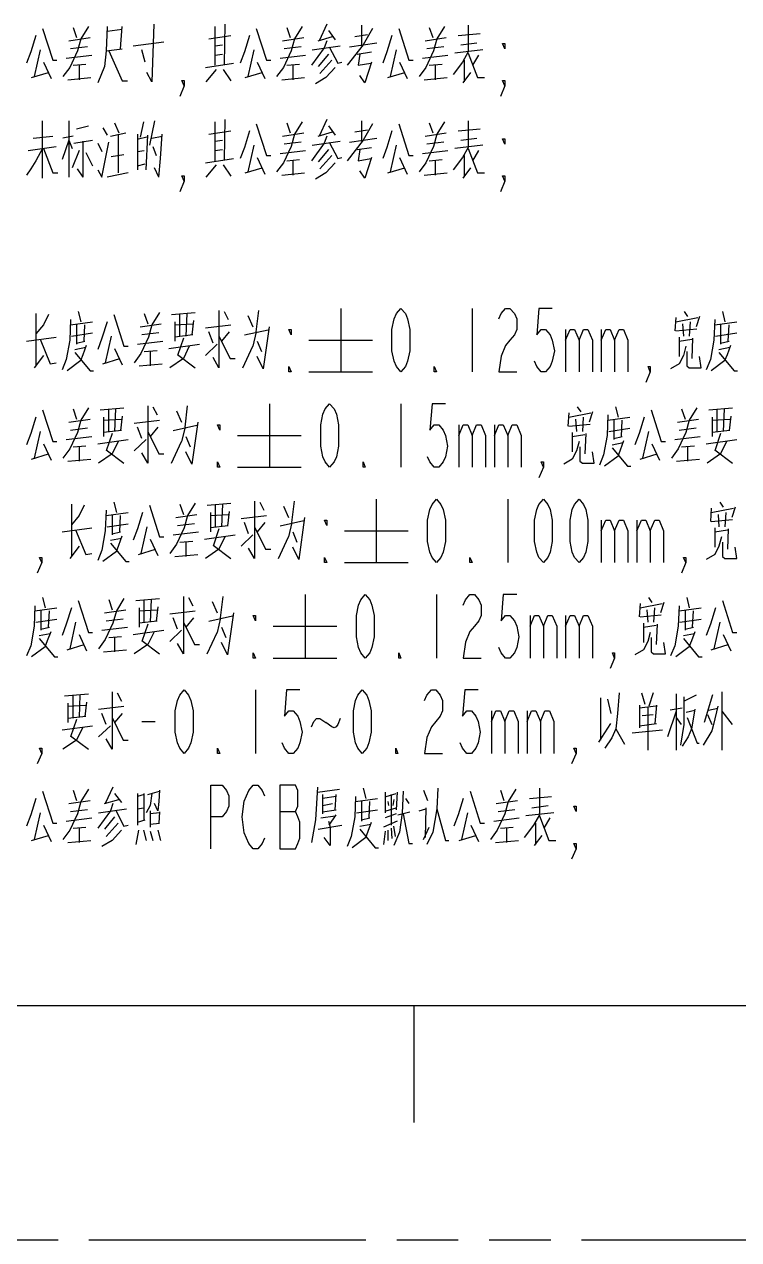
# Model space of a CAD drawing. Header units: millimetres. Extents: x -28 to 350, y 32 to 299.
# Drawn here: x 16.59 to 39.05, y 32.03 to 70.26 of the extents above; entities that cross this region are included whole.
import ezdxf

# ---------------------------------------------------------------- set-up
doc = ezdxf.new("R2010")
doc.units = ezdxf.units.MM
doc.header["$LTSCALE"] = 19.36
doc.linetypes.add('PHANTOM', pattern=[0.8, 0.45, -0.05, 0.1, -0.05, 0.1, -0.05])
doc.layers.get('0').update_dxf_attribs({"linetype": 'CONTINUOUS'})
doc.layers.add('0PAPERF', color=2, linetype='PHANTOM', plot=False)

msp = doc.modelspace()

# ---------------------------------------------------------------- linework, layer by layer
at = {"color": 2}
for p, q in [((18.126, 70.164), (18.233, 69.842)), ((19.673, 70.1), (19.193, 70.035)), ((19.62, 69.487), (19.673, 70.196)), ((22.58, 70.196), (22.58, 68.971)), ((22.9, 70.261), (22.873, 69.003)), ((24.846, 70.164), (24.953, 69.842)), ((26.1, 70.261), (25.86, 69.745)), ((26.153, 70.067), (26.366, 69.777)), ((27.193, 70.229), (27.193, 69.584)), ((29.326, 70.164), (29.433, 69.842)), ((30.553, 70.229), (30.553, 69.422)), ((17.993, 69.745), (18.66, 69.842)), ((20.02, 69.584), (20.98, 69.713)), ((22.393, 69.809), (23.086, 69.906)), ((22.58, 69.584), (22.82, 69.616)), ((24.713, 69.745), (25.38, 69.842)), ((25.833, 69.745), (26.286, 69.874)), ((26.82, 69.551), (27.673, 69.68)), ((26.98, 69.874), (27.38, 69.938)), ((29.193, 69.745), (29.86, 69.842)), ((30.233, 69.906), (30.926, 69.971)), ((30.313, 69.616), (30.82, 69.68)), ((17.086, 69.454), (16.9, 68.616)), ((17.913, 69.196), (18.713, 69.293)), ((18.58, 69.551), (18.046, 69.487)), ((19.166, 69.422), (19.673, 69.487)), ((20.393, 69.067), (20.286, 69.454)), ((22.58, 69.293), (22.82, 69.325)), ((23.806, 69.454), (23.62, 68.616)), ((24.633, 69.196), (25.433, 69.293)), ((25.3, 69.551), (24.766, 69.487)), ((25.646, 69.454), (26.526, 69.584)), ((26.153, 69.325), (25.833, 68.938)), ((27.06, 69.325), (27.513, 69.39)), ((28.286, 69.454), (28.1, 68.616)), ((29.113, 69.196), (29.913, 69.293)), ((29.78, 69.551), (29.246, 69.487)), ((31.006, 69.454), (30.126, 69.358)), ((30.873, 69.293), (30.686, 68.971)), ((17.193, 69.067), (17.433, 68.551)), ((18.126, 68.971), (18.526, 69.003)), ((18.313, 68.971), (18.313, 68.519)), ((22.286, 68.906), (23.166, 69.035)), ((22.313, 68.454), (22.633, 68.842)), ((22.846, 68.842), (23.086, 68.487)), ((23.913, 69.067), (24.153, 68.551)), ((24.846, 68.971), (25.246, 69.003)), ((25.033, 68.971), (25.033, 68.519)), ((26.26, 69.132), (25.886, 68.713)), ((28.393, 69.067), (28.633, 68.551)), ((29.326, 68.971), (29.726, 69.003)), ((29.513, 68.971), (29.513, 68.519)), ((30.42, 69.132), (30.42, 68.454)), ((16.82, 68.584), (17.353, 68.745)), ((17.966, 68.519), (18.686, 68.584)), ((23.54, 68.584), (24.073, 68.745)), ((24.686, 68.519), (25.406, 68.584)), ((28.02, 68.584), (28.553, 68.745)), ((29.166, 68.519), (29.886, 68.584)), ((30.393, 68.422), (30.633, 68.745)), ((17.166, 65.422), (17.166, 67.229)), ((17.993, 67.229), (17.993, 65.455)), ((18.233, 66.971), (18.606, 67.067)), ((19.06, 67.003), (19.193, 66.777)), ((19.433, 67.164), (19.566, 66.842)), ((20.34, 67.196), (20.233, 66.713)), ((20.686, 67.229), (20.526, 66.455)), ((22.58, 67.196), (22.58, 65.971)), ((22.9, 67.261), (22.873, 66.003)), ((24.846, 67.164), (24.953, 66.842)), ((26.1, 67.261), (25.86, 66.745)), ((26.153, 67.067), (26.366, 66.777)), ((26.98, 66.874), (27.38, 66.938)), ((27.193, 67.229), (27.193, 66.584)), ((29.326, 67.164), (29.433, 66.842)), ((30.233, 66.906), (30.926, 66.971)), ((30.553, 67.229), (30.553, 66.422)), ((16.873, 66.68), (17.486, 66.745)), ((17.993, 66.616), (17.78, 66.003)), ((18.126, 66.745), (17.806, 66.68)), ((17.993, 66.616), (18.1, 66.358)), ((18.153, 66.519), (18.74, 66.616)), ((18.446, 65.455), (18.446, 66.584)), ((19.3, 66.745), (19.78, 66.842)), ((19.54, 66.809), (19.54, 65.584)), ((20.153, 66.809), (20.153, 65.68)), ((20.446, 66.713), (20.18, 66.648)), ((20.42, 65.68), (20.473, 66.777)), ((20.606, 66.68), (20.926, 66.745)), ((22.393, 66.809), (23.086, 66.906)), ((22.58, 66.584), (22.82, 66.616)), ((24.713, 66.745), (25.38, 66.842)), ((25.3, 66.551), (24.766, 66.487)), ((25.646, 66.455), (26.526, 66.584)), ((25.833, 66.745), (26.286, 66.874)), ((26.82, 66.551), (27.673, 66.68)), ((29.193, 66.745), (29.86, 66.842)), ((29.78, 66.551), (29.246, 66.487)), ((30.313, 66.616), (30.82, 66.68)), ((16.713, 66.293), (17.593, 66.422)), ((18.313, 66.293), (18.1, 65.745)), ((18.526, 66.229), (18.74, 65.809)), ((18.9, 66.519), (19.033, 66.261)), ((19.326, 66.1), (19.726, 66.164)), ((20.153, 66.261), (20.366, 66.293)), ((20.633, 66.422), (20.74, 66.132)), ((22.58, 66.293), (22.82, 66.325)), ((23.806, 66.455), (23.62, 65.616)), ((24.633, 66.196), (25.433, 66.293)), ((26.153, 66.325), (25.833, 65.938)), ((27.06, 66.325), (27.513, 66.39)), ((28.286, 66.455), (28.1, 65.616)), ((29.113, 66.196), (29.913, 66.293)), ((31.006, 66.455), (30.126, 66.358)), ((30.873, 66.293), (30.686, 65.971)), ((20.153, 65.809), (20.393, 65.874)), ((22.286, 65.906), (23.166, 66.035)), ((22.313, 65.455), (22.633, 65.842)), ((22.846, 65.842), (23.086, 65.487)), ((23.913, 66.067), (24.153, 65.551)), ((24.846, 65.971), (25.246, 66.003)), ((25.033, 65.971), (25.033, 65.519)), ((26.26, 66.132), (25.886, 65.713)), ((28.393, 66.067), (28.633, 65.551)), ((29.326, 65.971), (29.726, 66.003)), ((29.513, 65.971), (29.513, 65.519)), ((30.42, 66.132), (30.42, 65.455)), ((18.446, 65.455), (18.26, 65.713)), ((19.86, 65.584), (19.193, 65.455)), ((20.82, 65.455), (20.686, 65.745)), ((23.54, 65.584), (24.073, 65.745)), ((24.686, 65.519), (25.406, 65.584)), ((28.02, 65.584), (28.553, 65.745)), ((29.166, 65.519), (29.886, 65.584)), ((30.393, 65.422), (30.633, 65.745)), ((18.286, 61.229), (18.366, 60.906)), ((21.22, 61.132), (21.966, 61.196)), ((22.873, 61.229), (23.006, 60.971)), ((23.886, 60.584), (23.966, 61.261)), ((26.54, 61.325), (26.54, 59.325)), ((30.673, 61.325), (30.673, 59.325)), ((37.34, 61.229), (37.446, 61.067)), ((38.54, 61.229), (38.62, 60.906)), ((16.953, 61.164), (16.953, 59.519)), ((18.046, 60.809), (18.74, 60.906)), ((18.233, 60.809), (18.233, 60.196)), ((18.473, 60.293), (18.5, 60.809)), ((20.233, 60.745), (20.9, 60.842)), ((20.366, 61.164), (20.473, 60.842)), ((21.326, 60.906), (21.326, 60.293)), ((21.326, 60.809), (21.886, 60.842)), ((21.486, 60.454), (21.486, 61.132)), ((21.7, 61.164), (21.673, 60.454)), ((21.913, 60.938), (21.86, 60.487)), ((22.286, 60.713), (23.086, 60.809)), ((23.62, 61.1), (23.78, 60.745)), ((37.073, 61.035), (37.046, 60.616)), ((37.073, 60.906), (37.766, 61.035)), ((37.286, 60.842), (37.313, 60.454)), ((37.526, 60.906), (37.5, 60.454)), ((37.82, 61.067), (37.713, 60.745)), ((38.3, 60.809), (38.993, 60.906)), ((38.486, 60.809), (38.486, 60.196)), ((38.726, 60.293), (38.753, 60.809)), ((16.66, 60.293), (17.593, 60.422)), ((18.073, 60.454), (18.74, 60.551)), ((19.326, 60.454), (19.14, 59.616)), ((20.82, 60.551), (20.286, 60.487)), ((21.886, 60.487), (21.326, 60.422)), ((22.526, 60.229), (22.393, 60.584)), ((23.033, 60.584), (22.793, 60.293)), ((23.513, 60.487), (24.26, 60.648)), ((23.886, 60.584), (23.78, 60.132)), ((33.613, 60.659), (33.613, 59.325)), ((34.733, 60.659), (34.733, 59.325)), ((37.073, 60.616), (37.74, 60.68)), ((37.18, 60.422), (37.18, 59.809)), ((38.326, 60.454), (38.993, 60.551)), ((18.18, 60.035), (18.526, 60.1)), ((18.233, 60.229), (18.5, 60.293)), ((19.433, 60.067), (19.673, 59.551)), ((20.153, 60.196), (20.953, 60.293)), ((21.14, 60.067), (22.1, 60.196)), ((21.593, 60.39), (21.406, 59.842)), ((22.286, 59.842), (22.66, 60.196)), ((23.46, 59.454), (23.78, 60.132)), ((23.913, 60.293), (24.046, 59.971)), ((25.54, 60.325), (27.54, 60.325)), ((37.18, 60.293), (37.58, 60.358)), ((37.606, 60.39), (37.58, 59.745)), ((38.433, 60.035), (38.78, 60.1)), ((38.486, 60.229), (38.753, 60.293)), ((17.193, 59.842), (16.9, 59.454)), ((18.366, 59.68), (17.94, 59.358)), ((19.06, 59.584), (19.593, 59.745)), ((20.366, 59.971), (20.766, 60.003)), ((20.553, 59.971), (20.553, 59.519)), ((21.406, 59.874), (21.966, 59.454)), ((38.62, 59.68), (38.193, 59.358)), ((20.206, 59.519), (20.926, 59.584)), ((25.54, 59.325), (27.54, 59.325)), ((18.126, 58.164), (18.233, 57.842)), ((18.98, 58.132), (19.726, 58.196)), ((19.246, 57.454), (19.246, 58.132)), ((19.46, 58.164), (19.433, 57.454)), ((20.633, 58.229), (20.766, 57.971)), ((21.646, 57.584), (21.726, 58.261)), ((24.3, 58.325), (24.3, 56.325)), ((28.433, 58.325), (28.433, 56.325)), ((33.98, 58.229), (34.086, 58.067)), ((35.18, 58.229), (35.26, 57.906)), ((37.26, 58.164), (37.366, 57.842)), ((38.113, 58.132), (38.86, 58.196)), ((38.38, 57.454), (38.38, 58.132)), ((38.593, 58.164), (38.566, 57.454)), ((17.993, 57.745), (18.66, 57.842)), ((19.086, 57.906), (19.086, 57.293)), ((19.086, 57.809), (19.646, 57.842)), ((19.673, 57.938), (19.62, 57.487)), ((20.046, 57.713), (20.846, 57.809)), ((21.38, 58.1), (21.54, 57.745)), ((33.713, 58.035), (33.686, 57.616)), ((33.713, 57.906), (34.406, 58.035)), ((33.926, 57.842), (33.953, 57.454)), ((34.166, 57.906), (34.14, 57.454)), ((34.46, 58.067), (34.353, 57.745)), ((34.94, 57.809), (35.633, 57.906)), ((35.126, 57.809), (35.126, 57.196)), ((35.366, 57.293), (35.393, 57.809)), ((37.126, 57.745), (37.793, 57.842)), ((38.22, 57.906), (38.22, 57.293)), ((38.22, 57.809), (38.78, 57.842)), ((38.806, 57.938), (38.753, 57.487)), ((17.086, 57.454), (16.9, 56.616)), ((18.58, 57.551), (18.046, 57.487)), ((19.646, 57.487), (19.086, 57.422)), ((19.353, 57.39), (19.166, 56.842)), ((20.286, 57.229), (20.153, 57.584)), ((20.793, 57.584), (20.553, 57.293)), ((21.273, 57.487), (22.02, 57.648)), ((21.646, 57.584), (21.54, 57.132)), ((30.253, 57.659), (30.253, 56.325)), ((31.373, 57.659), (31.373, 56.325)), ((33.713, 57.616), (34.38, 57.68)), ((33.82, 57.422), (33.82, 56.809)), ((33.82, 57.293), (34.22, 57.358)), ((34.246, 57.39), (34.22, 56.745)), ((34.966, 57.454), (35.633, 57.551)), ((36.22, 57.454), (36.033, 56.616)), ((37.713, 57.551), (37.18, 57.487)), ((38.78, 57.487), (38.22, 57.422)), ((38.486, 57.39), (38.3, 56.842)), ((17.193, 57.067), (17.433, 56.551)), ((17.913, 57.196), (18.713, 57.293)), ((18.126, 56.971), (18.526, 57.003)), ((18.9, 57.067), (19.86, 57.196)), ((20.046, 56.842), (20.42, 57.196)), ((21.22, 56.454), (21.54, 57.132)), ((21.673, 57.293), (21.806, 56.971)), ((23.3, 57.325), (25.3, 57.325)), ((35.073, 57.035), (35.42, 57.1)), ((35.126, 57.229), (35.393, 57.293)), ((36.326, 57.067), (36.566, 56.551)), ((37.046, 57.196), (37.846, 57.293)), ((37.26, 56.971), (37.66, 57.003)), ((38.033, 57.067), (38.993, 57.196)), ((16.82, 56.584), (17.353, 56.745)), ((18.313, 56.971), (18.313, 56.519)), ((19.166, 56.874), (19.726, 56.454)), ((35.26, 56.68), (34.833, 56.358)), ((35.953, 56.584), (36.486, 56.745)), ((37.446, 56.971), (37.446, 56.519)), ((38.3, 56.874), (38.86, 56.454)), ((17.966, 56.519), (18.686, 56.584)), ((23.3, 56.325), (25.3, 56.325)), ((37.1, 56.519), (37.82, 56.584)), ((18.073, 55.164), (18.073, 53.519)), ((19.406, 55.229), (19.486, 54.906)), ((21.486, 55.164), (21.593, 54.842)), ((22.34, 55.132), (23.086, 55.196)), ((22.606, 54.454), (22.606, 55.132)), ((22.82, 55.164), (22.793, 54.454)), ((23.993, 55.229), (24.126, 54.971)), ((24.74, 55.1), (24.9, 54.745)), ((25.006, 54.584), (25.086, 55.261)), ((27.66, 55.325), (27.66, 53.325)), ((31.793, 55.325), (31.793, 53.325)), ((38.46, 55.229), (38.566, 55.067)), ((38.94, 55.067), (38.833, 54.745)), ((19.166, 54.809), (19.86, 54.906)), ((19.353, 54.809), (19.353, 54.196)), ((19.593, 54.293), (19.62, 54.809)), ((21.353, 54.745), (22.02, 54.842)), ((22.446, 54.906), (22.446, 54.293)), ((22.446, 54.809), (23.006, 54.842)), ((23.033, 54.938), (22.98, 54.487)), ((23.406, 54.713), (24.206, 54.809)), ((38.193, 55.035), (38.166, 54.616)), ((38.193, 54.906), (38.886, 55.035)), ((38.193, 54.616), (38.86, 54.68)), ((38.406, 54.842), (38.433, 54.454)), ((38.646, 54.906), (38.62, 54.454)), ((17.78, 54.293), (18.713, 54.422)), ((19.193, 54.454), (19.86, 54.551)), ((20.446, 54.454), (20.26, 53.616)), ((21.94, 54.551), (21.406, 54.487)), ((23.006, 54.487), (22.446, 54.422)), ((22.713, 54.39), (22.526, 53.842)), ((23.646, 54.229), (23.513, 54.584)), ((24.153, 54.584), (23.913, 54.293)), ((24.633, 54.487), (25.38, 54.648)), ((25.006, 54.584), (24.9, 54.132)), ((26.66, 54.325), (28.66, 54.325)), ((34.733, 54.659), (34.733, 53.325)), ((35.853, 54.659), (35.853, 53.325)), ((38.3, 54.422), (38.3, 53.809)), ((38.3, 54.293), (38.7, 54.358)), ((38.726, 54.39), (38.7, 53.745)), ((19.3, 54.035), (19.646, 54.1)), ((19.353, 54.229), (19.62, 54.293)), ((20.553, 54.067), (20.793, 53.551)), ((21.273, 54.196), (22.073, 54.293)), ((21.486, 53.971), (21.886, 54.003)), ((21.673, 53.971), (21.673, 53.519)), ((22.26, 54.067), (23.22, 54.196)), ((23.406, 53.842), (23.78, 54.196)), ((24.58, 53.454), (24.9, 54.132)), ((25.033, 54.293), (25.166, 53.971)), ((18.313, 53.842), (18.02, 53.454)), ((19.486, 53.68), (19.06, 53.358)), ((20.18, 53.584), (20.713, 53.745)), ((21.326, 53.519), (22.046, 53.584)), ((22.526, 53.874), (23.086, 53.454)), ((26.66, 53.325), (28.66, 53.325)), ((17.166, 52.229), (17.246, 51.906)), ((19.246, 52.164), (19.353, 51.842)), ((20.1, 52.132), (20.846, 52.196)), ((20.366, 51.454), (20.366, 52.132)), ((20.58, 52.164), (20.553, 51.454)), ((21.753, 52.229), (21.886, 51.971)), ((22.5, 52.1), (22.66, 51.745)), ((22.766, 51.584), (22.846, 52.261)), ((25.42, 52.325), (25.42, 50.325)), ((29.553, 52.325), (29.553, 50.325)), ((35.953, 52.035), (35.926, 51.616)), ((35.953, 51.906), (36.646, 52.035)), ((36.22, 52.229), (36.326, 52.067)), ((36.7, 52.067), (36.593, 51.745)), ((37.42, 52.229), (37.5, 51.906)), ((16.926, 51.809), (17.62, 51.906)), ((17.113, 51.809), (17.113, 51.196)), ((17.353, 51.293), (17.38, 51.809)), ((19.113, 51.745), (19.78, 51.842)), ((20.206, 51.906), (20.206, 51.293)), ((20.206, 51.809), (20.766, 51.842)), ((20.793, 51.938), (20.74, 51.487)), ((21.166, 51.713), (21.966, 51.809)), ((22.393, 51.487), (23.14, 51.648)), ((32.493, 51.659), (32.493, 50.325)), ((33.613, 51.659), (33.613, 50.325)), ((35.953, 51.616), (36.62, 51.68)), ((36.166, 51.842), (36.193, 51.454)), ((36.406, 51.906), (36.38, 51.454)), ((37.18, 51.809), (37.873, 51.906)), ((37.366, 51.809), (37.366, 51.196)), ((37.606, 51.293), (37.633, 51.809)), ((16.953, 51.454), (17.62, 51.551)), ((17.113, 51.229), (17.38, 51.293)), ((18.206, 51.454), (18.02, 50.616)), ((19.033, 51.196), (19.833, 51.293)), ((19.7, 51.551), (19.166, 51.487)), ((20.766, 51.487), (20.206, 51.422)), ((20.473, 51.39), (20.286, 50.842)), ((21.406, 51.229), (21.273, 51.584)), ((21.913, 51.584), (21.673, 51.293)), ((22.766, 51.584), (22.66, 51.132)), ((22.793, 51.293), (22.926, 50.971)), ((24.42, 51.325), (26.42, 51.325)), ((36.06, 51.422), (36.06, 50.809)), ((36.06, 51.293), (36.46, 51.358)), ((36.486, 51.39), (36.46, 50.745)), ((37.206, 51.454), (37.873, 51.551)), ((37.366, 51.229), (37.633, 51.293)), ((38.46, 51.454), (38.273, 50.616)), ((17.06, 51.035), (17.406, 51.1)), ((18.313, 51.067), (18.553, 50.551)), ((19.246, 50.971), (19.646, 51.003)), ((19.433, 50.971), (19.433, 50.519)), ((20.02, 51.067), (20.98, 51.196)), ((20.286, 50.874), (20.846, 50.454)), ((21.166, 50.842), (21.54, 51.196)), ((22.34, 50.454), (22.66, 51.132)), ((37.313, 51.035), (37.66, 51.1)), ((38.566, 51.067), (38.806, 50.551)), ((17.246, 50.68), (16.82, 50.358)), ((17.94, 50.584), (18.473, 50.745)), ((19.086, 50.519), (19.806, 50.584)), ((37.5, 50.68), (37.073, 50.358)), ((38.193, 50.584), (38.726, 50.745)), ((24.42, 50.325), (26.42, 50.325)), ((23.86, 49.325), (23.86, 47.325)), ((17.86, 49.132), (18.606, 49.196)), ((18.126, 48.454), (18.126, 49.132)), ((18.34, 49.164), (18.313, 48.454)), ((19.513, 49.229), (19.646, 48.971)), ((34.713, 49.067), (34.713, 47.745)), ((34.926, 49.035), (35.033, 48.584)), ((35.993, 49.229), (36.1, 48.874)), ((36.366, 49.229), (36.233, 48.809)), ((37.086, 49.196), (37.086, 47.422)), ((37.326, 48.971), (37.726, 49.164)), ((38.233, 49.164), (37.966, 48.293)), ((38.526, 49.261), (38.526, 47.422)), ((17.966, 48.906), (17.966, 48.293)), ((17.966, 48.809), (18.526, 48.842)), ((18.553, 48.938), (18.5, 48.487)), ((18.926, 48.713), (19.726, 48.809)), ((19.166, 48.229), (19.033, 48.584)), ((19.673, 48.584), (19.433, 48.293)), ((31.28, 48.659), (31.28, 47.325)), ((32.4, 48.659), (32.4, 47.325)), ((35.94, 48.842), (35.94, 48.132)), ((36.446, 48.809), (35.94, 48.745)), ((36.206, 47.422), (36.206, 48.777)), ((36.473, 48.842), (36.42, 48.261)), ((37.086, 48.648), (36.82, 47.842)), ((37.273, 48.745), (36.9, 48.68)), ((37.406, 48.616), (37.673, 48.68)), ((38.1, 48.68), (38.393, 48.745)), ((38.526, 48.648), (38.846, 48.229)), ((17.78, 48.067), (18.74, 48.196)), ((18.526, 48.487), (17.966, 48.422)), ((18.233, 48.39), (18.046, 47.842)), ((18.926, 47.842), (19.3, 48.196)), ((20.29, 48.325), (20.71, 48.325)), ((26.26, 48.164), (26.073, 48.293)), ((26.526, 48.422), (26.446, 48.229)), ((34.66, 47.68), (35.033, 48.261)), ((35.94, 48.196), (36.473, 48.261)), ((36.02, 48.519), (36.366, 48.551)), ((37.086, 48.454), (37.246, 48.229)), ((38.073, 48.551), (38.206, 48.229)), ((18.046, 47.874), (18.606, 47.454)), ((35.7, 47.971), (36.66, 48.067)), ((18.126, 46.164), (18.233, 45.842)), ((19.38, 46.261), (19.14, 45.745)), ((19.433, 46.067), (19.646, 45.777)), ((20.153, 46.067), (20.153, 45.067)), ((20.366, 46.035), (20.153, 45.971)), ((20.366, 45.229), (20.366, 46.067)), ((20.473, 46.035), (20.846, 46.132)), ((25.806, 46.1), (26.5, 46.196)), ((25.966, 46.035), (25.966, 45.422)), ((26.393, 45.971), (25.966, 45.906)), ((26.366, 45.551), (26.393, 46.035)), ((27.006, 45.809), (27.7, 45.906)), ((27.246, 46.229), (27.326, 45.906)), ((27.94, 46.1), (27.94, 45.454)), ((27.966, 45.971), (28.286, 46.067)), ((28.126, 46.035), (28.126, 45.067)), ((28.313, 46.1), (28.286, 45.551)), ((28.58, 45.906), (28.686, 45.745)), ((29.14, 46.164), (29.273, 45.842)), ((31.566, 46.164), (31.673, 45.842)), ((32.473, 45.906), (33.166, 45.971)), ((32.793, 46.229), (32.793, 45.422)), ((17.993, 45.745), (18.66, 45.842)), ((18.58, 45.551), (18.046, 45.487)), ((18.926, 45.454), (19.806, 45.584)), ((19.113, 45.745), (19.566, 45.874)), ((20.153, 45.584), (20.34, 45.616)), ((20.553, 45.519), (20.553, 45.003)), ((25.966, 45.68), (26.286, 45.745)), ((25.966, 45.487), (26.393, 45.551)), ((27.033, 45.454), (27.7, 45.551)), ((27.193, 45.809), (27.193, 45.196)), ((27.433, 45.293), (27.46, 45.809)), ((27.966, 45.519), (28.286, 45.616)), ((28.02, 45.809), (28.046, 45.68)), ((28.206, 45.874), (28.18, 45.68)), ((29.006, 45.519), (29.22, 45.584)), ((29.22, 45.616), (29.193, 44.68)), ((31.433, 45.745), (32.1, 45.842)), ((32.02, 45.551), (31.486, 45.487)), ((32.553, 45.616), (33.06, 45.68)), ((17.086, 45.454), (16.9, 44.616)), ((17.913, 45.196), (18.713, 45.293)), ((19.433, 45.325), (19.113, 44.938)), ((19.54, 45.132), (19.166, 44.713)), ((20.153, 45.164), (20.393, 45.229)), ((20.846, 45.454), (20.553, 45.422)), ((20.553, 45.1), (20.846, 45.132)), ((20.846, 45.487), (20.82, 45.132)), ((24.63, 45.492), (25.12, 45.492)), ((25.913, 45.293), (26.366, 45.358)), ((26.18, 45.067), (26.393, 45.39)), ((27.193, 45.229), (27.46, 45.293)), ((28.313, 45.196), (27.886, 45.003)), ((28.286, 45.422), (27.94, 45.293)), ((28.34, 45.39), (28.713, 45.487)), ((30.526, 45.454), (30.34, 44.616)), ((31.353, 45.196), (32.153, 45.293)), ((33.246, 45.454), (32.366, 45.358)), ((32.66, 45.132), (32.66, 44.454)), ((33.113, 45.293), (32.926, 44.971)), ((16.82, 44.584), (17.353, 44.745)), ((17.193, 45.067), (17.433, 44.551)), ((18.126, 44.971), (18.526, 45.003)), ((18.313, 44.971), (18.313, 44.519)), ((20.18, 44.906), (20.1, 44.454)), ((20.34, 44.906), (20.42, 44.584)), ((20.553, 44.874), (20.633, 44.584)), ((20.793, 44.906), (20.873, 44.584)), ((25.833, 44.938), (26.58, 45.067)), ((27.14, 45.035), (27.486, 45.1)), ((27.94, 44.874), (27.886, 44.454)), ((28.02, 44.906), (28.02, 44.584)), ((28.126, 44.971), (28.153, 44.648)), ((28.26, 44.713), (28.206, 45.035)), ((29.14, 44.616), (29.326, 45.003)), ((30.26, 44.584), (30.793, 44.745)), ((30.633, 45.067), (30.873, 44.551)), ((31.566, 44.971), (31.966, 45.003)), ((31.753, 44.971), (31.753, 44.519)), ((32.633, 44.422), (32.873, 44.745)), ((17.966, 44.519), (18.686, 44.584)), ((26.206, 44.422), (26.02, 44.68)), ((27.326, 44.68), (26.9, 44.358)), ((31.406, 44.519), (32.126, 44.584))]:
    msp.add_line(p, q, dxfattribs=at)
for p, q in [((-17.242, 39.398), (338.495, 39.398)), ((28.838, 39.398), (28.838, 35.712))]:
    msp.add_line(p, q)
for points in [[(17.166, 70.132), (17.486, 69.132), (17.62, 69.132)], [(18.606, 70.196), (18.366, 69.809), (18.26, 69.422), (18.02, 68.906), (17.806, 68.616)], [(19.193, 70.196), (19.166, 69.422), (19.113, 68.938), (18.9, 68.422)], [(20.66, 70.261), (20.606, 68.454), (20.446, 68.745)], [(23.886, 70.132), (24.206, 69.132), (24.34, 69.132)], [(25.326, 70.196), (25.086, 69.809), (24.98, 69.422), (24.74, 68.906), (24.526, 68.616)], [(27.54, 70.132), (27.246, 69.616), (26.74, 68.971)], [(28.366, 70.132), (28.686, 69.132), (28.82, 69.132)], [(29.806, 70.196), (29.566, 69.809), (29.46, 69.422), (29.22, 68.906), (29.006, 68.616)], [(16.953, 69.906), (16.793, 69.39), (16.66, 69.035)], [(23.673, 69.906), (23.513, 69.39), (23.38, 69.035)], [(26.1, 69.745), (26.02, 69.519), (25.62, 68.971)], [(28.153, 69.906), (27.993, 69.39), (27.86, 69.035)], [(31.7, 69.659), (31.7, 69.492), (31.63, 69.659), (31.7, 69.659)], [(19.246, 69.422), (19.673, 68.487), (19.833, 68.487)], [(26.18, 69.551), (26.446, 69.035), (26.58, 69.067)], [(27.14, 69.325), (27.086, 68.971), (27.486, 69.035)], [(30.553, 69.39), (30.366, 69.067), (30.073, 68.68)], [(30.553, 69.358), (30.846, 68.584), (31.06, 68.584)], [(26.366, 68.906), (26.073, 68.584), (25.753, 68.39)], [(27.513, 69.067), (27.3, 68.422), (27.14, 68.648)], [(21.62, 68.325), (21.55, 68.492), (21.62, 68.492), (21.62, 68.325), (21.48, 67.992)], [(31.7, 68.325), (31.63, 68.492), (31.7, 68.492), (31.7, 68.325), (31.56, 67.992)], [(23.886, 67.132), (24.206, 66.132), (24.34, 66.132)], [(25.326, 67.196), (25.086, 66.809), (24.98, 66.422), (24.74, 65.906), (24.526, 65.616)], [(27.54, 67.132), (27.246, 66.616), (26.74, 65.971)], [(28.366, 67.132), (28.686, 66.132), (28.82, 66.132)], [(29.806, 67.196), (29.566, 66.809), (29.46, 66.422), (29.22, 65.906), (29.006, 65.616)], [(18.9, 65.68), (19.033, 65.455), (19.246, 66.551)], [(20.82, 65.455), (20.873, 66.035), (20.926, 66.809)], [(23.673, 66.906), (23.513, 66.39), (23.38, 66.035)], [(26.1, 66.745), (26.02, 66.519), (25.62, 65.971)], [(26.18, 66.551), (26.446, 66.035), (26.58, 66.067)], [(28.153, 66.906), (27.993, 66.39), (27.86, 66.035)], [(31.7, 66.659), (31.7, 66.492), (31.63, 66.659), (31.7, 66.659)], [(17.166, 66.358), (16.953, 65.971), (16.793, 65.713), (16.66, 65.519)], [(17.193, 66.358), (17.486, 65.584), (17.646, 65.584)], [(27.14, 66.325), (27.086, 65.971), (27.486, 66.035)], [(30.553, 66.39), (30.366, 66.067), (30.073, 65.68)], [(30.553, 66.358), (30.846, 65.584), (31.06, 65.584)], [(26.366, 65.906), (26.073, 65.584), (25.753, 65.39)], [(27.513, 66.067), (27.3, 65.422), (27.14, 65.648)], [(21.62, 65.325), (21.55, 65.492), (21.62, 65.492), (21.62, 65.325), (21.48, 64.992)], [(31.7, 65.325), (31.63, 65.492), (31.7, 65.492), (31.7, 65.325), (31.56, 64.992)], [(20.846, 61.196), (20.606, 60.809), (20.5, 60.422), (20.26, 59.906), (20.046, 59.616)], [(22.713, 61.261), (22.713, 59.454), (22.526, 59.777)], [(28.433, 59.325), (28.293, 59.492), (28.223, 59.659), (28.153, 59.992), (28.153, 60.659), (28.223, 60.992), (28.293, 61.159), (28.433, 61.325), (28.573, 61.159), (28.643, 60.992), (28.713, 60.659), (28.713, 59.992), (28.643, 59.659), (28.573, 59.492), (28.433, 59.325)], [(31.513, 60.992), (31.583, 61.159), (31.723, 61.325), (31.863, 61.325), (32.003, 61.159), (32.073, 60.992), (32.073, 60.659), (32.003, 60.492), (31.863, 60.325), (31.723, 60.159), (31.583, 59.825), (31.513, 59.325), (32.073, 59.325)], [(33.193, 61.325), (32.773, 61.325), (32.703, 60.492), (32.843, 60.659), (32.983, 60.659), (33.123, 60.492), (33.193, 60.325), (33.263, 59.992), (33.193, 59.659), (33.123, 59.492), (32.983, 59.325), (32.843, 59.325), (32.703, 59.492), (32.633, 59.659)], [(17.353, 61.132), (17.193, 60.809), (16.953, 60.519)], [(18.046, 60.971), (18.02, 60.325), (17.913, 59.713), (17.78, 59.39)], [(19.193, 60.906), (19.033, 60.39), (18.9, 60.035)], [(19.406, 61.132), (19.726, 60.132), (19.86, 60.132)], [(38.3, 60.971), (38.273, 60.325), (38.166, 59.713), (38.033, 59.39)], [(22.713, 60.454), (23.06, 59.745), (23.22, 59.745)], [(24.286, 60.745), (24.1, 59.422), (23.913, 59.809)], [(24.98, 60.659), (24.98, 60.492), (24.91, 60.659), (24.98, 60.659)], [(33.613, 60.325), (33.753, 60.659), (33.893, 60.659), (34.033, 60.325), (34.033, 59.325)], [(34.033, 60.325), (34.173, 60.659), (34.313, 60.659), (34.453, 60.325), (34.453, 59.325)], [(34.733, 60.325), (34.873, 60.659), (35.013, 60.659), (35.153, 60.325), (35.153, 59.325)], [(35.153, 60.325), (35.293, 60.659), (35.433, 60.659), (35.573, 60.325), (35.573, 59.325)], [(17.086, 60.358), (17.406, 59.584), (17.593, 59.616)], [(18.366, 59.68), (18.446, 59.874), (18.553, 60.164)], [(21.78, 60.132), (21.593, 59.745), (21.166, 59.454)], [(37.393, 60.132), (37.313, 59.842), (37.18, 59.584), (36.913, 59.422)], [(38.62, 59.68), (38.7, 59.874), (38.806, 60.164)], [(18.18, 59.938), (18.66, 59.358), (18.766, 59.358)], [(37.42, 59.971), (37.42, 59.519), (37.5, 59.454), (37.873, 59.454), (37.82, 59.809)], [(38.433, 59.938), (38.913, 59.358), (39.02, 59.358)], [(24.98, 59.325), (24.91, 59.325), (24.91, 59.492), (24.98, 59.325)], [(29.553, 59.325), (29.483, 59.325), (29.483, 59.492), (29.553, 59.325)], [(36.273, 59.325), (36.203, 59.492), (36.273, 59.492), (36.273, 59.325), (36.133, 58.992)], [(17.166, 58.132), (17.486, 57.132), (17.62, 57.132)], [(18.606, 58.196), (18.366, 57.809), (18.26, 57.422), (18.02, 56.906), (17.806, 56.616)], [(20.473, 58.261), (20.473, 56.454), (20.286, 56.777)], [(26.193, 56.325), (26.053, 56.492), (25.983, 56.659), (25.913, 56.992), (25.913, 57.659), (25.983, 57.992), (26.053, 58.159), (26.193, 58.325), (26.333, 58.159), (26.403, 57.992), (26.473, 57.659), (26.473, 56.992), (26.403, 56.659), (26.333, 56.492), (26.193, 56.325)], [(29.833, 58.325), (29.413, 58.325), (29.343, 57.492), (29.483, 57.659), (29.623, 57.659), (29.763, 57.492), (29.833, 57.325), (29.903, 56.992), (29.833, 56.659), (29.763, 56.492), (29.623, 56.325), (29.483, 56.325), (29.343, 56.492), (29.273, 56.659)], [(36.3, 58.132), (36.62, 57.132), (36.753, 57.132)], [(37.74, 58.196), (37.5, 57.809), (37.393, 57.422), (37.153, 56.906), (36.94, 56.616)], [(16.953, 57.906), (16.793, 57.39), (16.66, 57.035)], [(22.046, 57.745), (21.86, 56.422), (21.673, 56.809)], [(34.94, 57.971), (34.913, 57.325), (34.806, 56.713), (34.673, 56.39)], [(36.086, 57.906), (35.926, 57.39), (35.793, 57.035)], [(20.473, 57.454), (20.82, 56.745), (20.98, 56.745)], [(22.74, 57.659), (22.74, 57.492), (22.67, 57.659), (22.74, 57.659)], [(30.253, 57.325), (30.393, 57.659), (30.533, 57.659), (30.673, 57.325), (30.673, 56.325)], [(30.673, 57.325), (30.813, 57.659), (30.953, 57.659), (31.093, 57.325), (31.093, 56.325)], [(31.373, 57.325), (31.513, 57.659), (31.653, 57.659), (31.793, 57.325), (31.793, 56.325)], [(31.793, 57.325), (31.933, 57.659), (32.073, 57.659), (32.213, 57.325), (32.213, 56.325)], [(19.54, 57.132), (19.353, 56.745), (18.926, 56.454)], [(34.033, 57.132), (33.953, 56.842), (33.82, 56.584), (33.553, 56.422)], [(35.26, 56.68), (35.34, 56.874), (35.446, 57.164)], [(38.673, 57.132), (38.486, 56.745), (38.06, 56.454)], [(34.06, 56.971), (34.06, 56.519), (34.14, 56.454), (34.513, 56.454), (34.46, 56.809)], [(35.073, 56.938), (35.553, 56.358), (35.66, 56.358)], [(22.74, 56.325), (22.67, 56.325), (22.67, 56.492), (22.74, 56.325)], [(27.313, 56.325), (27.243, 56.325), (27.243, 56.492), (27.313, 56.325)], [(32.913, 56.325), (32.843, 56.492), (32.913, 56.492), (32.913, 56.325), (32.773, 55.992)], [(18.473, 55.132), (18.313, 54.809), (18.073, 54.519)], [(20.526, 55.132), (20.846, 54.132), (20.98, 54.132)], [(21.966, 55.196), (21.726, 54.809), (21.62, 54.422), (21.38, 53.906), (21.166, 53.616)], [(23.833, 55.261), (23.833, 53.454), (23.646, 53.777)], [(29.553, 53.325), (29.413, 53.492), (29.343, 53.659), (29.273, 53.992), (29.273, 54.659), (29.343, 54.992), (29.413, 55.159), (29.553, 55.325), (29.693, 55.159), (29.763, 54.992), (29.833, 54.659), (29.833, 53.992), (29.763, 53.659), (29.693, 53.492), (29.553, 53.325)], [(32.913, 53.325), (32.773, 53.492), (32.703, 53.659), (32.633, 53.992), (32.633, 54.659), (32.703, 54.992), (32.773, 55.159), (32.913, 55.325), (33.053, 55.159), (33.123, 54.992), (33.193, 54.659), (33.193, 53.992), (33.123, 53.659), (33.053, 53.492), (32.913, 53.325)], [(34.033, 53.325), (33.893, 53.492), (33.823, 53.659), (33.753, 53.992), (33.753, 54.659), (33.823, 54.992), (33.893, 55.159), (34.033, 55.325), (34.173, 55.159), (34.243, 54.992), (34.313, 54.659), (34.313, 53.992), (34.243, 53.659), (34.173, 53.492), (34.033, 53.325)], [(19.166, 54.971), (19.14, 54.325), (19.033, 53.713), (18.9, 53.39)], [(20.313, 54.906), (20.153, 54.39), (20.02, 54.035)], [(25.406, 54.745), (25.22, 53.422), (25.033, 53.809)], [(18.206, 54.358), (18.526, 53.584), (18.713, 53.616)], [(23.833, 54.454), (24.18, 53.745), (24.34, 53.745)], [(26.1, 54.659), (26.1, 54.492), (26.03, 54.659), (26.1, 54.659)], [(34.733, 54.325), (34.873, 54.659), (35.013, 54.659), (35.153, 54.325), (35.153, 53.325)], [(35.153, 54.325), (35.293, 54.659), (35.433, 54.659), (35.573, 54.325), (35.573, 53.325)], [(35.853, 54.325), (35.993, 54.659), (36.133, 54.659), (36.273, 54.325), (36.273, 53.325)], [(36.273, 54.325), (36.413, 54.659), (36.553, 54.659), (36.693, 54.325), (36.693, 53.325)], [(19.3, 53.938), (19.78, 53.358), (19.886, 53.358)], [(19.486, 53.68), (19.566, 53.874), (19.673, 54.164)], [(22.9, 54.132), (22.713, 53.745), (22.286, 53.454)], [(38.513, 54.132), (38.433, 53.842), (38.3, 53.584), (38.033, 53.422)], [(38.54, 53.971), (38.54, 53.519), (38.62, 53.454), (38.993, 53.454), (38.94, 53.809)], [(17.14, 53.325), (17.07, 53.492), (17.14, 53.492), (17.14, 53.325), (17, 52.992)], [(26.1, 53.325), (26.03, 53.325), (26.03, 53.492), (26.1, 53.325)], [(30.673, 53.325), (30.603, 53.325), (30.603, 53.492), (30.673, 53.325)], [(37.393, 53.325), (37.323, 53.492), (37.393, 53.492), (37.393, 53.325), (37.253, 52.992)], [(18.286, 52.132), (18.606, 51.132), (18.74, 51.132)], [(19.726, 52.196), (19.486, 51.809), (19.38, 51.422), (19.14, 50.906), (18.926, 50.616)], [(21.593, 52.261), (21.593, 50.454), (21.406, 50.777)], [(27.313, 50.325), (27.173, 50.492), (27.103, 50.659), (27.033, 50.992), (27.033, 51.659), (27.103, 51.992), (27.173, 52.159), (27.313, 52.325), (27.453, 52.159), (27.523, 51.992), (27.593, 51.659), (27.593, 50.992), (27.523, 50.659), (27.453, 50.492), (27.313, 50.325)], [(30.393, 51.992), (30.463, 52.159), (30.603, 52.325), (30.743, 52.325), (30.883, 52.159), (30.953, 51.992), (30.953, 51.659), (30.883, 51.492), (30.743, 51.325), (30.603, 51.159), (30.463, 50.825), (30.393, 50.325), (30.953, 50.325)], [(32.073, 52.325), (31.653, 52.325), (31.583, 51.492), (31.723, 51.659), (31.863, 51.659), (32.003, 51.492), (32.073, 51.325), (32.143, 50.992), (32.073, 50.659), (32.003, 50.492), (31.863, 50.325), (31.723, 50.325), (31.583, 50.492), (31.513, 50.659)], [(38.54, 52.132), (38.86, 51.132), (38.993, 51.132)], [(16.926, 51.971), (16.9, 51.325), (16.793, 50.713), (16.66, 50.39)], [(18.073, 51.906), (17.913, 51.39), (17.78, 51.035)], [(23.166, 51.745), (22.98, 50.422), (22.793, 50.809)], [(23.86, 51.659), (23.86, 51.492), (23.79, 51.659), (23.86, 51.659)], [(32.493, 51.325), (32.633, 51.659), (32.773, 51.659), (32.913, 51.325), (32.913, 50.325)], [(32.913, 51.325), (33.053, 51.659), (33.193, 51.659), (33.333, 51.325), (33.333, 50.325)], [(33.613, 51.325), (33.753, 51.659), (33.893, 51.659), (34.033, 51.325), (34.033, 50.325)], [(34.033, 51.325), (34.173, 51.659), (34.313, 51.659), (34.453, 51.325), (34.453, 50.325)], [(37.18, 51.971), (37.153, 51.325), (37.046, 50.713), (36.913, 50.39)], [(38.326, 51.906), (38.166, 51.39), (38.033, 51.035)], [(21.593, 51.454), (21.94, 50.745), (22.1, 50.745)], [(17.06, 50.938), (17.54, 50.358), (17.646, 50.358)], [(17.246, 50.68), (17.326, 50.874), (17.433, 51.164)], [(20.66, 51.132), (20.473, 50.745), (20.046, 50.454)], [(36.273, 51.132), (36.193, 50.842), (36.06, 50.584), (35.793, 50.422)], [(36.3, 50.971), (36.3, 50.519), (36.38, 50.454), (36.753, 50.454), (36.7, 50.809)], [(37.313, 50.938), (37.793, 50.358), (37.9, 50.358)], [(37.5, 50.68), (37.58, 50.874), (37.686, 51.164)], [(23.86, 50.325), (23.79, 50.325), (23.79, 50.492), (23.86, 50.325)], [(28.433, 50.325), (28.363, 50.325), (28.363, 50.492), (28.433, 50.325)], [(35.153, 50.325), (35.083, 50.492), (35.153, 50.492), (35.153, 50.325), (35.013, 49.992)], [(21.62, 47.325), (21.48, 47.492), (21.41, 47.659), (21.34, 47.992), (21.34, 48.659), (21.41, 48.992), (21.48, 49.159), (21.62, 49.325), (21.76, 49.159), (21.83, 48.992), (21.9, 48.659), (21.9, 47.992), (21.83, 47.659), (21.76, 47.492), (21.62, 47.325)], [(25.26, 49.325), (24.84, 49.325), (24.77, 48.492), (24.91, 48.659), (25.05, 48.659), (25.19, 48.492), (25.26, 48.325), (25.33, 47.992), (25.26, 47.659), (25.19, 47.492), (25.05, 47.325), (24.91, 47.325), (24.77, 47.492), (24.7, 47.659)], [(27.22, 47.325), (27.08, 47.492), (27.01, 47.659), (26.94, 47.992), (26.94, 48.659), (27.01, 48.992), (27.08, 49.159), (27.22, 49.325), (27.36, 49.159), (27.43, 48.992), (27.5, 48.659), (27.5, 47.992), (27.43, 47.659), (27.36, 47.492), (27.22, 47.325)], [(29.18, 48.992), (29.25, 49.159), (29.39, 49.325), (29.53, 49.325), (29.67, 49.159), (29.74, 48.992), (29.74, 48.659), (29.67, 48.492), (29.53, 48.325), (29.39, 48.159), (29.25, 47.825), (29.18, 47.325), (29.74, 47.325)], [(30.86, 49.325), (30.44, 49.325), (30.37, 48.492), (30.51, 48.659), (30.65, 48.659), (30.79, 48.492), (30.86, 48.325), (30.93, 47.992), (30.86, 47.659), (30.79, 47.492), (30.65, 47.325), (30.51, 47.325), (30.37, 47.492), (30.3, 47.659)], [(19.353, 49.261), (19.353, 47.454), (19.166, 47.777)], [(35.3, 49.229), (35.246, 48.584), (35.193, 48.1), (35.46, 47.616)], [(37.326, 49.1), (37.326, 48.229), (37.22, 47.584)], [(31.28, 48.325), (31.42, 48.659), (31.56, 48.659), (31.7, 48.325), (31.7, 47.325)], [(31.7, 48.325), (31.84, 48.659), (31.98, 48.659), (32.12, 48.325), (32.12, 47.325)], [(32.4, 48.325), (32.54, 48.659), (32.68, 48.659), (32.82, 48.325), (32.82, 47.325)], [(32.82, 48.325), (32.96, 48.659), (33.1, 48.659), (33.24, 48.325), (33.24, 47.325)], [(37.673, 48.713), (37.566, 48.1), (37.46, 47.842), (37.273, 47.551)], [(38.393, 48.809), (38.26, 48.229), (38.206, 48.035), (37.94, 47.584)], [(19.353, 48.454), (19.7, 47.745), (19.86, 47.745)], [(25.62, 48.164), (25.7, 48.325), (25.78, 48.422), (25.833, 48.422), (25.886, 48.422), (26.073, 48.293)], [(26.446, 48.229), (26.393, 48.164), (26.34, 48.132), (26.26, 48.164)], [(37.433, 48.454), (37.753, 47.648), (37.806, 47.648)], [(18.42, 48.132), (18.233, 47.745), (17.806, 47.454)], [(35.193, 48.1), (35.06, 47.809), (34.846, 47.487)], [(17.14, 47.325), (17.07, 47.492), (17.14, 47.492), (17.14, 47.325), (17, 46.992)], [(22.74, 47.325), (22.67, 47.325), (22.67, 47.492), (22.74, 47.325)], [(28.34, 47.325), (28.27, 47.325), (28.27, 47.492), (28.34, 47.325)], [(33.94, 47.325), (33.87, 47.492), (33.94, 47.492), (33.94, 47.325), (33.8, 46.992)], [(22.46, 44.325), (22.46, 46.325), (22.81, 46.325), (22.95, 46.159), (23.02, 45.992), (23.02, 45.659), (22.95, 45.492), (22.81, 45.325), (22.46, 45.325)], [(24.14, 44.659), (24.07, 44.492), (23.93, 44.325), (23.79, 44.325), (23.65, 44.492), (23.58, 44.659), (23.51, 44.825), (23.44, 45.325), (23.51, 45.825), (23.58, 45.992), (23.65, 46.159), (23.79, 46.325), (23.93, 46.325), (24.07, 46.159), (24.14, 45.992)], [(24.63, 46.325), (24.63, 44.325), (25.12, 44.325), (25.19, 44.492), (25.26, 44.659), (25.26, 45.159), (25.19, 45.325), (25.12, 45.492), (25.19, 45.659), (25.19, 46.159), (25.12, 46.325), (24.63, 46.325)], [(16.953, 45.906), (16.793, 45.39), (16.66, 45.035)], [(17.166, 46.132), (17.486, 45.132), (17.62, 45.132)], [(18.606, 46.196), (18.366, 45.809), (18.26, 45.422), (18.02, 44.906), (17.806, 44.616)], [(20.606, 46.067), (20.553, 45.68), (20.42, 45.454)], [(20.846, 46.164), (20.82, 45.809), (20.793, 45.519), (20.686, 45.745)], [(25.806, 46.261), (25.753, 45.229), (25.62, 44.519)], [(27.006, 45.971), (26.98, 45.325), (26.873, 44.713), (26.74, 44.39)], [(28.5, 46.132), (28.473, 45.454), (28.393, 44.842), (28.206, 44.422)], [(29.593, 46.229), (29.566, 45.584), (29.833, 44.584), (29.94, 44.584)], [(30.393, 45.906), (30.233, 45.39), (30.1, 45.035)], [(30.606, 46.132), (30.926, 45.132), (31.06, 45.132)], [(32.046, 46.196), (31.806, 45.809), (31.7, 45.422), (31.46, 44.906), (31.246, 44.616)], [(19.38, 45.745), (19.3, 45.519), (18.9, 44.971)], [(19.46, 45.551), (19.726, 45.035), (19.86, 45.067)], [(29.566, 45.584), (29.433, 44.842), (29.246, 44.454)], [(33.94, 45.659), (33.94, 45.492), (33.87, 45.659), (33.94, 45.659)], [(26.153, 45.196), (26.206, 45.003), (26.206, 44.422)], [(27.326, 44.68), (27.406, 44.874), (27.513, 45.164)], [(28.5, 45.422), (28.686, 44.487), (28.793, 44.487)], [(32.793, 45.39), (32.606, 45.067), (32.313, 44.68)], [(32.793, 45.358), (33.086, 44.584), (33.3, 44.584)], [(19.646, 44.906), (19.353, 44.584), (19.033, 44.39)], [(27.14, 44.938), (27.62, 44.358), (27.726, 44.358)], [(33.94, 44.325), (33.87, 44.492), (33.94, 44.492), (33.94, 44.325), (33.8, 43.992)]]:
    msp.add_lwpolyline(points, dxfattribs=at)
at = {"layer": '0PAPERF'}
msp.add_line((-27.842, 32.025), (350.11, 32.025), dxfattribs=at)

doc.saveas('drawing.dxf')
